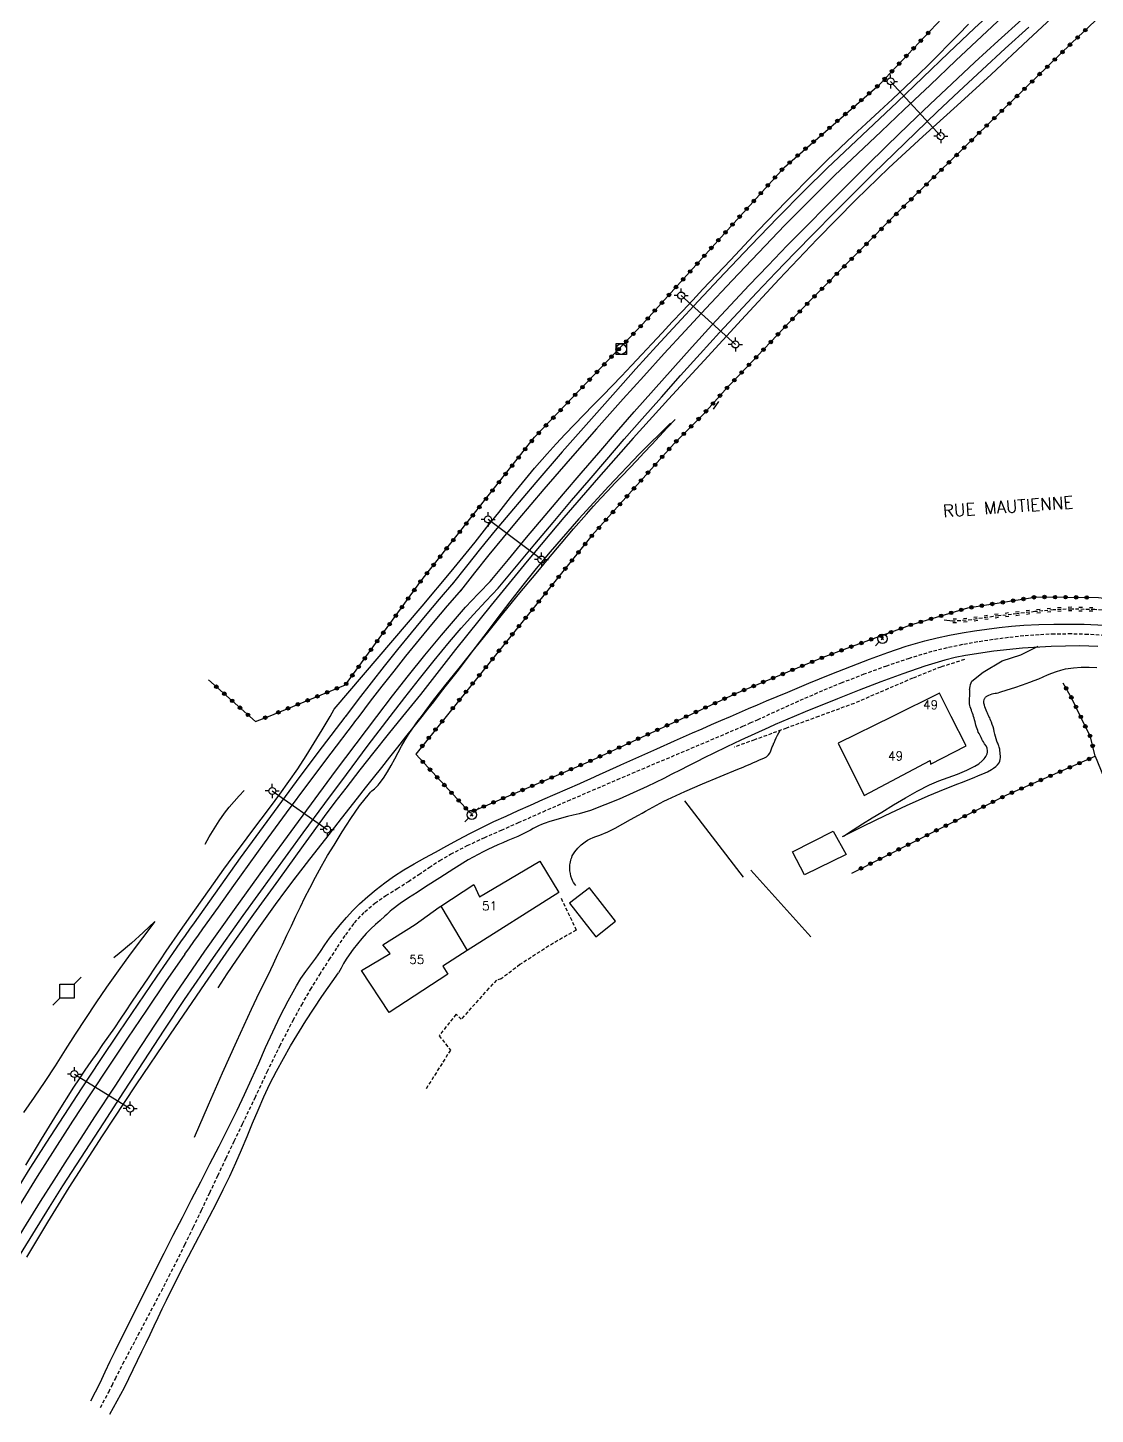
# Model space of a CAD drawing. Header units: millimetres. Extents: x 172000 to 173000, y 134000 to 135000.
# Drawn here: x 172130 to 172281.9, y 134571.8 to 134768.9 of the extents above; entities that cross this region are included whole.
import ezdxf
from ezdxf.enums import TextEntityAlignment as Align

# ---------------------------------------------------------------- set-up
doc = ezdxf.new("R2010")
doc.units = ezdxf.units.MM
doc.linetypes.add('DASHED', pattern=[0.75, 0.5, -0.25])
doc.layers.get('0').update_dxf_attribs({"linetype": 'CONTINUOUS'})
for name, color, linetype in [('W0001', 6, 'DASHED'), ('W0008', 7, 'CONTINUOUS'), ('W0017', 7, 'CONTINUOUS'), ('W0101', 7, 'CONTINUOUS'), ('W0104', 1, 'CONTINUOUS'), ('W0112', 1, 'DASHED'), ('W0120', 7, 'CONTINUOUS'), ('W0211', 2, 'CONTINUOUS'), ('W0214', 2, 'CONTINUOUS'), ('W0220', 5, 'DASHED'), ('W0300', 7, 'CONTINUOUS'), ('W0322', 7, 'CONTINUOUS'), ('W0323', 7, 'CONTINUOUS'), ('W0333', 7, 'CONTINUOUS'), ('W0420', 7, 'CONTINUOUS'), ('W0473', 7, 'CONTINUOUS'), ('W0600', 7, 'CONTINUOUS'), ('W0610', 7, 'CONTINUOUS'), ('W0611', 7, 'CONTINUOUS'), ('W0700', 7, 'CONTINUOUS'), ('W0989', 7, 'CONTINUOUS'), ('W0991', 7, 'CONTINUOUS'), ('W1102', 7, 'CONTINUOUS')]:
    doc.layers.add(name, color=color, linetype=linetype)
doc.styles.get("Standard").update_dxf_attribs({"font": 'romans.shx', "width": 0.85})

# ---------------------------------------------------------------- blocks, each defined once
blk = doc.blocks.new('T473')
for p, q in [((-0.166667, 0.166667), (0.166667, -0.166667)), ((-0.166667, -0.166667), (0.166667, 0.166667)), ((0.500001, 0.500001), (1.000002, 1.000002)), ((-1.000002, -1.000002), (-0.500001, -0.500001))]:
    blk.add_line(p, q)
blk.add_ellipse((0, 0), major_axis=(0.471405, 0.471405), ratio=1, start_param=5.4977871438, end_param=11.780972451)
blk = doc.blocks.new('T420')
for p, q in [((0.75, 0.75), (-0.75, 0.75)), ((-0.75, 0.75), (-0.75, -0.75)), ((0.75, 0.75), (0.75, -0.75)), ((0.75, -0.75), (-0.75, -0.75))]:
    blk.add_line(p, q)
blk.add_ellipse((0, 0), major_axis=(-0.53, 0.53), ratio=1, start_param=3.926991, end_param=10.210176)
blk = doc.blocks.new('T610')
for p, q in [((-0.500001, 0), (-1.000002, 0)), ((0, 0.500001), (0, 1.000002)), ((0.500001, 0), (1.000002, 0)), ((0, -0.500001), (0, -1.000002))]:
    blk.add_line(p, q)
blk.add_ellipse((0, 0), major_axis=(-0.353554, 0.353554), ratio=1, start_param=3.926990817, end_param=10.2101761242)
blk = doc.blocks.new('T600')
for p, q in [((0.999999, 0.999999), (1.999998, 1.999998)), ((-0.999999, 0.999999), (0.999999, 0.999999)), ((-0.999999, -0.999999), (-0.999999, 0.999999)), ((0.999999, 0.999999), (0.999999, -0.999999)), ((-0.999999, -0.999999), (-1.999998, -1.999998)), ((0.999999, -0.999999), (-0.999999, -0.999999))]:
    blk.add_line(p, q)
blk = doc.blocks.new('t323o')
at = {"color": 0, "linetype": 'Continuous'}
for radius in [0.25, 0.15]:
    blk.add_circle((0, 0), radius, dxfattribs=at)
blk = doc.blocks.new('t220o')
at = {"color": 0, "linetype": 'Continuous'}
for p, q in [((-0.25, 0.25), (0.25, 0.25)), ((-0.25, -0.25), (0.25, -0.25))]:
    blk.add_line(p, q, dxfattribs=at)

msp = doc.modelspace()

# ---------------------------------------------------------------- linework, layer by layer
at = {"layer": 'W0001'}
for points in [[(172283.2, 134682.51), (172280.83, 134682.65), (172278.46, 134682.72), (172276.08, 134682.7), (172273.89, 134682.61), (172271.71, 134682.44), (172269.53, 134682.2), (172267.35, 134681.92), (172265.16, 134681.58), (172262.97, 134681.2), (172260.79, 134680.75), (172258.64, 134680.21), (172255.38, 134679.25), (172252.16, 134678.16), (172248.97, 134676.98), (172245.81, 134675.76), (172243.05, 134674.63), (172240.32, 134673.45), (172237.6, 134672.23), (172234.89, 134671)], [(172140.32, 134572.72), (172141.5, 134574.92), (172141.97, 134575.87), (172142.45, 134576.82), (172143.53, 134578.91), (172144.62, 134580.99), (172145.71, 134583.06), (172146.81, 134585.13), (172147.91, 134587.21), (172149, 134589.28), (172150.08, 134591.37), (172151.14, 134593.46), (172152.35, 134595.9), (172153.54, 134598.34), (172154.71, 134600.79), (172155.88, 134603.25), (172157.04, 134605.7), (172158.2, 134608.16), (172159.37, 134610.61), (172160.55, 134613.06), (172162.32, 134616.76), (172164.07, 134620.47), (172165.86, 134624.15), (172167.75, 134627.79), (172168.96, 134629.98), (172170.22, 134632.15), (172171.52, 134634.29), (172172.88, 134636.39), (172174.04, 134638.16), (172175.22, 134639.93), (172176.49, 134641.65), (172177.94, 134643.22), (172179.38, 134644.45), (172180.95, 134645.52), (172182.56, 134646.51), (172184.14, 134647.52), (172185.63, 134648.52), (172187.11, 134649.53), (172188.62, 134650.5), (172190.16, 134651.41), (172192.53, 134652.63), (172194.94, 134653.75), (172197.37, 134654.82), (172199.8, 134655.89), (172203.31, 134657.45), (172206.83, 134658.98), (172210.36, 134660.5), (172213.88, 134662.01), (172215.98, 134662.91), (172218.08, 134663.8), (172220.18, 134664.69), (172222.28, 134665.57), (172224.39, 134666.46), (172226.49, 134667.35), (172228.59, 134668.24), (172230.68, 134669.14), (172231.74, 134669.6), (172232.79, 134670.06), (172233.84, 134670.53), (172234.89, 134671)]]:
    msp.add_lwpolyline(points, dxfattribs=at)
at = {"layer": 'W0008'}
for points in [[(172229.96, 134671), (172231.25, 134671.55), (172232.54, 134672.11), (172233.83, 134672.65), (172235.12, 134673.2), (172238.12, 134674.46), (172241.13, 134675.72), (172244.15, 134676.96), (172247.19, 134678.14), (172249.78, 134679.12), (172252.37, 134680.08), (172254.99, 134680.97), (172257.65, 134681.76), (172259.4, 134682.19), (172261.15, 134682.55), (172262.92, 134682.87), (172264.69, 134683.15), (172266.44, 134683.41), (172268.19, 134683.63), (172269.95, 134683.82), (172271.71, 134683.95), (172273.85, 134684.07), (172275.99, 134684.13), (172278.14, 134684.13), (172280.28, 134684.1), (172283.19, 134683.99)], [(172282.24, 134680.94), (172279.69, 134681.03), (172275.6, 134680.96), (172271.51, 134680.71), (172267.44, 134680.28), (172263.4, 134679.67), (172261.93, 134679.37), (172260.49, 134679), (172259.06, 134678.57), (172257.64, 134678.13), (172254.5, 134677.07), (172251.39, 134675.92), (172248.3, 134674.73), (172245.21, 134673.51), (172243.67, 134672.9), (172242.13, 134672.28), (172240.59, 134671.64), (172239.06, 134671)], [(172138.98, 134573.68), (172138.98, 134573.68), (172138.98, 134573.68), (172138.98, 134573.68), (172140.29, 134576.25), (172141.01, 134577.78), (172141.73, 134579.31), (172142.47, 134580.83), (172144.19, 134584.29), (172145.92, 134587.76), (172147.65, 134591.22), (172149.4, 134594.67), (172150.69, 134597.21), (172151.99, 134599.75), (172153.29, 134602.29), (172154.6, 134604.82), (172155.91, 134607.36), (172157.2, 134609.9), (172158.49, 134612.44), (172159.76, 134615), (172160.82, 134617.21), (172161.84, 134619.43), (172162.84, 134621.67), (172163.83, 134623.91), (172164.84, 134626.14), (172165.9, 134628.36), (172167.02, 134630.55), (172168.21, 134632.69), (172168.86, 134633.71), (172169.56, 134634.7), (172170.28, 134635.67), (172170.98, 134636.64), (172171.63, 134637.57), (172172.27, 134638.51), (172172.92, 134639.44), (172173.61, 134640.35), (172174.46, 134641.38), (172175.34, 134642.4), (172176.25, 134643.38), (172177.21, 134644.33), (172178.36, 134645.37), (172179.54, 134646.37), (172180.77, 134647.33), (172182.03, 134648.23), (172183.48, 134649.17), (172184.97, 134650.04), (172186.47, 134650.87), (172187.98, 134651.7), (172189.61, 134652.61), (172191.26, 134653.5), (172192.91, 134654.36), (172194.58, 134655.2), (172196.3, 134656.03), (172198.04, 134656.83), (172199.78, 134657.62), (172201.53, 134658.39), (172203.28, 134659.16), (172205.03, 134659.92), (172206.78, 134660.69), (172208.53, 134661.47), (172209.26, 134661.8), (172209.99, 134662.12), (172210.72, 134662.45), (172211.45, 134662.78), (172212.19, 134663.11), (172212.92, 134663.44), (172213.65, 134663.77), (172214.38, 134664.1), (172216.93, 134665.24), (172219.48, 134666.39), (172222.03, 134667.53), (172224.59, 134668.66), (172225.93, 134669.25), (172227.27, 134669.83), (172228.61, 134670.42), (172229.96, 134671)], [(172239.06, 134671), (172238.15, 134670.62), (172237.25, 134670.23), (172236.35, 134669.84), (172235.45, 134669.44), (172233.45, 134668.54), (172231.46, 134667.62), (172229.48, 134666.68), (172227.5, 134665.73), (172226.32, 134665.15), (172225.15, 134664.56), (172223.98, 134663.96), (172222.81, 134663.36), (172221.64, 134662.76), (172220.47, 134662.17), (172219.29, 134661.59), (172218.1, 134661.03), (172216.12, 134660.13), (172214.13, 134659.24), (172212.12, 134658.4), (172210.08, 134657.64), (172209.26, 134657.38), (172208.43, 134657.14), (172207.6, 134656.93), (172206.77, 134656.74), (172205.94, 134656.53), (172205.11, 134656.31), (172204.28, 134656.07), (172203.47, 134655.78), (172203.08, 134655.62), (172202.68, 134655.44), (172202.3, 134655.25), (172201.92, 134655.05), (172201.54, 134654.84), (172201.16, 134654.64), (172200.78, 134654.45), (172200.4, 134654.26), (172199.7, 134653.94), (172198.99, 134653.63), (172198.28, 134653.33), (172197.57, 134653.03), (172196.86, 134652.73), (172196.16, 134652.42), (172195.46, 134652.09), (172194.77, 134651.74), (172192.67, 134650.58), (172190.62, 134649.33), (172188.6, 134648.05), (172186.59, 134646.75), (172185.37, 134645.97), (172184.16, 134645.18), (172182.96, 134644.37), (172181.8, 134643.5), (172181.54, 134643.28), (172181.3, 134643.06), (172181.06, 134642.83), (172180.81, 134642.6), (172180.14, 134641.99), (172179.46, 134641.39), (172178.79, 134640.78), (172178.15, 134640.13), (172177.5, 134639.41), (172176.88, 134638.66), (172176.29, 134637.9), (172175.73, 134637.11), (172175.31, 134636.48), (172174.93, 134635.84), (172174.56, 134635.19), (172174.22, 134634.52)], [(172141.66, 134571.76), (172141.66, 134571.76), (172141.66, 134571.76), (172143.77, 134575.57), (172145, 134578.13), (172146.23, 134580.69), (172146.82, 134581.9), (172147.4, 134583.11), (172147.98, 134584.32), (172148.55, 134585.53), (172149.13, 134586.75), (172149.71, 134587.96), (172150.3, 134589.17), (172150.89, 134590.37), (172151.86, 134592.29), (172152.85, 134594.19), (172153.85, 134596.09), (172154.85, 134597.99), (172155.85, 134599.89), (172156.84, 134601.79), (172157.81, 134603.71), (172158.76, 134605.64), (172159.61, 134607.49), (172160.42, 134609.36), (172161.21, 134611.25), (172161.98, 134613.13), (172162.76, 134615.02), (172163.58, 134616.89), (172164.44, 134618.75), (172165.37, 134620.57), (172167.39, 134624.17), (172169.54, 134627.71), (172171.82, 134631.16), (172174.22, 134634.52)]]:
    msp.add_lwpolyline(points, dxfattribs=at)
at = {"layer": 'W0017'}
msp.add_lwpolyline([(172264.33, 134676.01), (172265.92, 134677.28), (172268.65, 134678.91), (172271.27, 134679.75), (172273.74, 134680.98)], dxfattribs=at)
at = {"layer": 'W0101'}
for points in [[(172259.72, 134674.3), (172253.02, 134671)], [(172261.4, 134671), (172259.72, 134674.3)], [(172253.02, 134671), (172245.31, 134667.2), (172248.98, 134659.74), (172258.39, 134664.72), (172258.45, 134664.22), (172263.51, 134666.83), (172261.4, 134671)], [(172188.74, 134644), (172193.48, 134647.1), (172194.26, 134645.35), (172202.83, 134650.4), (172205.57, 134645.97), (172192.52, 134637.69)], [(172177.49, 134634.86), (172181.57, 134637.3), (172180.51, 134638.49), (172185.13, 134641.42), (172188.51, 134643.85), (172188.74, 134644)], [(172192.52, 134637.69), (172189.05, 134635.48), (172189.06, 134635.49), (172189.75, 134634.33), (172181.39, 134628.87), (172177.49, 134634.86)]]:
    msp.add_lwpolyline(points, dxfattribs=at)
at = {"layer": 'W0104'}
for points in [[(172238.78, 134651.75), (172244.57, 134654.68), (172246.43, 134651.38), (172240.49, 134648.47)], [(172207.08, 134644.45), (172210.8, 134639.64), (172213.6, 134641.89), (172209.93, 134646.61)]]:
    msp.add_lwpolyline(points, close=True, dxfattribs=at)
at = {"layer": 'W0112'}
for points in [[(172263.28, 134679.09), (172259.91, 134678.02), (172255.89, 134676.43), (172247.58, 134672.85), (172242.52, 134671)], [(172242.52, 134671), (172237.95, 134669.33), (172233.38, 134667.66), (172230.49, 134666.62)], [(172205.88, 134645.14), (172208.02, 134640.62), (172204.12, 134638.35), (172200.02, 134635.7), (172197.35, 134633.67), (172196.7, 134633.48), (172195.57, 134632.35), (172191.67, 134627.92), (172190.93, 134628.64), (172188.51, 134625.59), (172190.13, 134623.54), (172186.61, 134617.96)]]:
    msp.add_lwpolyline(points, dxfattribs=at)
at = {"layer": 'W0120'}
msp.add_lwpolyline([(172228.25, 134715.77), (172227.51, 134714.7)], dxfattribs=at)
at = {"layer": 'W0211'}
for points in [[(172277.58, 134772.11), (172272.32, 134767.2), (172267.05, 134762.3), (172262.21, 134757.88), (172257.35, 134753.47), (172252.53, 134749.02), (172247.81, 134744.46), (172242.29, 134738.87), (172236.89, 134733.17), (172231.55, 134727.41), (172226.24, 134721.63), (172221.18, 134716.1), (172216.15, 134710.55), (172211.18, 134704.95), (172206.28, 134699.29), (172201.06, 134693.08), (172195.92, 134686.82), (172190.86, 134680.49), (172185.88, 134674.1)], [(172173.56, 134672.03), (172177.77, 134676.89), (172181.95, 134681.77), (172186.11, 134686.67), (172190.24, 134691.6), (172191.95, 134693.69), (172193.64, 134695.79), (172195.32, 134697.9), (172197, 134700.01), (172198.68, 134702.12), (172200.38, 134704.22), (172202.11, 134706.29), (172203.88, 134708.33), (172205.15, 134709.75), (172206.46, 134711.15), (172207.78, 134712.53), (172209.11, 134713.9), (172210.45, 134715.26), (172211.79, 134716.62), (172213.12, 134717.99), (172214.45, 134719.37), (172215.9, 134720.91), (172217.35, 134722.46), (172218.8, 134724), (172220.25, 134725.55), (172221.7, 134727.1), (172223.15, 134728.64), (172224.6, 134730.19), (172226.06, 134731.73), (172229.99, 134735.9), (172233.92, 134740.08), (172237.88, 134744.23), (172241.91, 134748.31), (172243.73, 134750.1), (172245.57, 134751.85), (172247.43, 134753.59), (172249.3, 134755.32), (172251.18, 134757.05), (172253.05, 134758.78), (172254.9, 134760.52), (172256.75, 134762.28), (172258.19, 134763.69), (172259.61, 134765.12), (172261.02, 134766.55), (172262.43, 134767.98), (172263.85, 134769.42)], [(172185.99, 134671), (172187.74, 134673.32), (172189.54, 134675.6), (172191.36, 134677.86), (172193.17, 134680.13), (172195.43, 134682.95), (172197.71, 134685.76), (172200, 134688.55), (172202.31, 134691.33), (172204.08, 134693.46), (172205.86, 134695.58), (172207.65, 134697.69), (172209.48, 134699.77), (172210.48, 134700.88), (172211.49, 134701.97), (172212.52, 134703.06), (172213.54, 134704.15), (172214.58, 134705.22), (172215.61, 134706.3), (172216.64, 134707.39), (172217.66, 134708.47), (172218.77, 134709.66), (172219.88, 134710.85), (172220.99, 134712.05), (172222.1, 134713.24)], [(172266.76, 134671), (172266.71, 134671.11), (172266.66, 134671.22), (172266.61, 134671.33), (172266.56, 134671.45), (172266.46, 134671.67), (172266.36, 134671.89), (172266.26, 134672.12), (172266.19, 134672.36), (172266.12, 134672.6), (172266.05, 134672.86), (172266.02, 134673.14), (172266.07, 134673.41), (172266.1, 134673.5), (172266.15, 134673.58), (172266.2, 134673.65), (172266.27, 134673.72), (172266.33, 134673.78), (172266.4, 134673.83), (172266.47, 134673.88), (172266.55, 134673.93), (172266.75, 134674.04), (172266.97, 134674.12), (172267.19, 134674.19), (172267.41, 134674.24), (172267.63, 134674.28), (172267.85, 134674.32), (172268.07, 134674.37), (172268.29, 134674.43), (172269.36, 134674.77), (172270.44, 134675.13), (172271.51, 134675.5), (172272.58, 134675.87), (172273.21, 134676.11), (172273.84, 134676.36), (172274.46, 134676.63), (172275.08, 134676.9), (172275.71, 134677.15), (172276.35, 134677.39), (172277, 134677.59), (172277.67, 134677.75), (172278.78, 134677.92), (172279.89, 134677.99), (172281.01, 134677.99), (172282.12, 134677.95)], [(172185.88, 134674.1), (172183.32, 134671)], [(172129.72, 134607.19), (172131.96, 134610.9), (172134.22, 134614.59), (172136.54, 134618.25), (172137.35, 134619.48), (172138.17, 134620.69), (172139, 134621.9), (172139.84, 134623.11), (172140.68, 134624.32), (172141.52, 134625.52), (172142.35, 134626.73), (172143.18, 134627.94), (172144, 134629.15), (172144.81, 134630.35), (172145.62, 134631.56), (172146.43, 134632.77), (172147.24, 134633.98), (172148.05, 134635.19), (172148.87, 134636.4), (172149.69, 134637.6), (172151.72, 134640.53), (172153.76, 134643.46), (172155.82, 134646.37), (172157.89, 134649.28), (172159.2, 134651.07), (172160.53, 134652.84), (172161.86, 134654.61), (172163.2, 134656.37), (172164.54, 134658.14), (172165.85, 134659.93), (172167.14, 134661.73), (172168.4, 134663.56), (172169.6, 134665.39), (172170.76, 134667.24), (172171.89, 134669.11), (172172.99, 134671)], [(172183.32, 134671), (172181.26, 134668.47), (172179.23, 134665.93), (172177.22, 134663.38), (172175.22, 134660.81), (172173.69, 134658.79), (172172.18, 134656.76), (172170.68, 134654.71), (172169.19, 134652.66), (172165.65, 134647.78), (172162.12, 134642.88), (172158.61, 134637.95), (172155.16, 134633), (172150.23, 134625.82), (172145.35, 134618.61), (172140.55, 134611.35), (172135.85, 134604.02), (172132.79, 134599.08), (172129.81, 134594.1)], [(172153.73, 134611.18), (172155.7, 134615.74), (172157.71, 134620.3), (172159.75, 134624.83), (172161.83, 134629.35), (172162.21, 134630.17), (172162.59, 134630.98), (172162.98, 134631.79), (172163.38, 134632.59), (172163.77, 134633.4), (172164.17, 134634.21), (172164.56, 134635.02), (172164.95, 134635.82), (172165.59, 134637.17), (172166.23, 134638.52), (172166.86, 134639.87), (172167.49, 134641.23), (172168.12, 134642.58), (172168.77, 134643.92), (172169.43, 134645.26), (172170.11, 134646.59), (172170.93, 134648.14), (172171.78, 134649.68), (172172.65, 134651.2), (172173.56, 134652.71), (172174.74, 134654.59), (172175.94, 134656.47), (172177.21, 134658.3), (172178.59, 134660.05), (172178.76, 134660.23), (172178.93, 134660.39), (172179.12, 134660.55), (172179.3, 134660.71), (172179.49, 134660.87), (172179.67, 134661.03), (172179.84, 134661.2), (172180, 134661.39), (172180.62, 134662.23), (172181.19, 134663.11), (172181.71, 134664.02), (172182.21, 134664.94), (172182.69, 134665.86), (172183.18, 134666.78), (172183.7, 134667.68), (172184.27, 134668.56), (172184.69, 134669.18), (172185.11, 134669.79), (172185.55, 134670.4), (172185.99, 134671)], [(172172.99, 134671), (172173.56, 134672.03)], [(172245.93, 134653.92), (172248.94, 134655.43), (172251.97, 134656.9), (172255.02, 134658.33), (172258.09, 134659.7), (172258.9, 134660.05), (172259.72, 134660.38), (172260.54, 134660.7), (172261.36, 134661.02), (172262.18, 134661.34), (172263, 134661.66), (172263.82, 134661.99), (172264.63, 134662.33), (172265.26, 134662.59), (172265.9, 134662.85), (172266.53, 134663.13), (172267.13, 134663.47), (172267.42, 134663.66), (172267.72, 134663.85), (172267.99, 134664.09), (172268.2, 134664.4), (172268.29, 134664.63), (172268.35, 134664.88), (172268.38, 134665.13), (172268.39, 134665.38), (172268.37, 134665.63), (172268.35, 134665.87), (172268.31, 134666.11), (172268.28, 134666.35), (172268.25, 134666.5), (172268.21, 134666.64), (172268.16, 134666.79), (172268.11, 134666.93), (172268.05, 134667.07), (172268, 134667.2), (172267.94, 134667.34), (172267.89, 134667.48), (172267.79, 134667.82), (172267.7, 134668.15), (172267.61, 134668.49), (172267.52, 134668.83), (172267.43, 134669.16), (172267.34, 134669.5), (172267.23, 134669.83), (172267.12, 134670.16), (172267.04, 134670.38), (172266.95, 134670.59), (172266.86, 134670.79), (172266.76, 134671)], [(172207.99, 134646.93), (172207.81, 134647.15), (172207.65, 134647.39), (172207.51, 134647.64), (172207.4, 134647.91), (172207.28, 134648.28), (172207.19, 134648.66), (172207.14, 134649.05), (172207.12, 134649.44), (172207.13, 134649.66), (172207.14, 134649.88), (172207.17, 134650.1), (172207.2, 134650.31), (172207.25, 134650.53), (172207.31, 134650.74), (172207.38, 134650.95), (172207.47, 134651.15), (172207.83, 134651.74), (172208.26, 134652.27), (172208.75, 134652.75), (172209.28, 134653.17), (172209.65, 134653.41), (172210.03, 134653.61), (172210.43, 134653.78), (172210.84, 134653.93), (172211.24, 134654.07), (172211.64, 134654.21), (172212.04, 134654.37), (172212.43, 134654.54), (172213.56, 134655.11), (172214.67, 134655.71), (172215.77, 134656.32), (172216.87, 134656.93), (172217.39, 134657.22), (172217.9, 134657.51), (172218.41, 134657.8), (172218.92, 134658.09), (172219.44, 134658.38), (172219.96, 134658.66), (172220.48, 134658.94), (172221.01, 134659.2), (172223.48, 134660.34), (172225.98, 134661.41), (172228.5, 134662.44), (172231.01, 134663.49), (172231.39, 134663.65), (172231.76, 134663.8), (172232.14, 134663.95), (172232.52, 134664.11), (172232.89, 134664.26), (172233.27, 134664.42), (172233.64, 134664.59), (172234.01, 134664.76), (172234.36, 134664.92), (172234.72, 134665.07), (172235.08, 134665.25), (172235.39, 134665.51), (172235.58, 134665.78), (172235.71, 134666.08), (172235.82, 134666.39), (172235.93, 134666.69), (172235.98, 134666.8), (172236.03, 134666.92), (172236.08, 134667.03), (172236.12, 134667.15), (172236.17, 134667.26), (172236.22, 134667.38), (172236.27, 134667.49), (172236.32, 134667.61), (172236.49, 134667.96), (172236.67, 134668.31), (172236.85, 134668.65), (172237.04, 134668.99)], [(172148.07, 134641.82), (172146.42, 134640.27), (172144.74, 134638.76), (172143.01, 134637.3), (172142.24, 134636.68)]]:
    msp.add_lwpolyline(points, dxfattribs=at)
at = {"layer": 'W0214'}
for points in [[(172221.42, 134712.71), (172216.98, 134708.27), (172212.65, 134703.74), (172208.42, 134699.11), (172204.3, 134694.38), (172202.34, 134692.05), (172200.44, 134689.68), (172198.56, 134687.28), (172196.72, 134684.86), (172194.88, 134682.43), (172193.05, 134680.01), (172191.21, 134677.59), (172189.34, 134675.18), (172188.52, 134674.14), (172187.7, 134673.09), (172186.87, 134672.05), (172186.05, 134671)], [(172264.57, 134671), (172264.57, 134671), (172264.57, 134671), (172264.57, 134671), (172264.57, 134671), (172264.5, 134671.23), (172264.42, 134671.45), (172264.33, 134671.67), (172264.25, 134671.89), (172264.17, 134672.11), (172264.09, 134672.34), (172264.03, 134672.57), (172263.99, 134672.8), (172263.97, 134672.97), (172263.97, 134673.15), (172263.98, 134673.32), (172263.99, 134673.49), (172264.01, 134673.66), (172264.02, 134673.83), (172264.04, 134674.01), (172264.04, 134674.18), (172264.04, 134674.28), (172264.04, 134674.39), (172264.03, 134674.49), (172264.02, 134674.59), (172264.02, 134674.7), (172264.01, 134674.8), (172264.02, 134674.91), (172264.03, 134675.01), (172264.07, 134675.27), (172264.14, 134675.52), (172264.23, 134675.77), (172264.33, 134676.01)], [(172186.05, 134671), (172184.9, 134669.55), (172183.75, 134668.09), (172182.6, 134666.64), (172181.45, 134665.18), (172180.3, 134663.73), (172179.15, 134662.27), (172178, 134660.82), (172176.86, 134659.36), (172174.6, 134656.47), (172172.34, 134653.58), (172170.09, 134650.69), (172167.83, 134647.8)], [(172246.07, 134653.98), (172247.42, 134654.86), (172248.78, 134655.72), (172250.15, 134656.56), (172251.52, 134657.39), (172253.19, 134658.4), (172254.86, 134659.4), (172256.56, 134660.36), (172258.29, 134661.25), (172258.94, 134661.55), (172259.61, 134661.82), (172260.28, 134662.07), (172260.95, 134662.31), (172261.62, 134662.55), (172262.29, 134662.8), (172262.96, 134663.07), (172263.61, 134663.37), (172264.17, 134663.64), (172264.75, 134663.92), (172265.31, 134664.26), (172265.8, 134664.68), (172265.94, 134664.83), (172266.07, 134664.98), (172266.2, 134665.14), (172266.31, 134665.3), (172266.41, 134665.49), (172266.49, 134665.68), (172266.54, 134665.89), (172266.57, 134666.1), (172266.51, 134666.46), (172266.34, 134666.8), (172266.13, 134667.09), (172265.96, 134667.38), (172265.86, 134667.58), (172265.76, 134667.78), (172265.65, 134667.98), (172265.54, 134668.17), (172265.44, 134668.37), (172265.34, 134668.57), (172265.24, 134668.77), (172265.16, 134668.98), (172265.07, 134669.23), (172264.98, 134669.48), (172264.91, 134669.73), (172264.84, 134669.99), (172264.78, 134670.24), (172264.71, 134670.49), (172264.65, 134670.75), (172264.57, 134671)], [(172168.15, 134648.19), (172166.67, 134646.23), (172165.21, 134644.25), (172163.77, 134642.26), (172162.35, 134640.26), (172160.99, 134638.31), (172159.65, 134636.34), (172158.33, 134634.37), (172157.02, 134632.38)], [(172148.07, 134641.82), (172146.31, 134639.51), (172144.57, 134637.18), (172142.87, 134634.83), (172141.19, 134632.47), (172139.68, 134630.27), (172138.2, 134628.04), (172136.75, 134625.8), (172135.31, 134623.56), (172133.86, 134621.31), (172132.4, 134619.08), (172130.9, 134616.87), (172129.36, 134614.69)]]:
    msp.add_lwpolyline(points, dxfattribs=at)
at = {"layer": 'W0220'}
msp.add_lwpolyline([(172285.1, 134685.96), (172281.81, 134686.19), (172278.51, 134686.26), (172275.9, 134686.15), (172273.3, 134685.9), (172270.71, 134685.59), (172268.13, 134685.29), (172267.36, 134685.2), (172266.59, 134685.09), (172265.82, 134684.97), (172265.05, 134684.86), (172264.28, 134684.75), (172263.5, 134684.66), (172262.72, 134684.59), (172261.94, 134684.56), (172261.55, 134684.56), (172261.17, 134684.58), (172260.78, 134684.62), (172260.39, 134684.68)], dxfattribs=at)
at = {"layer": 'W0300'}
for points in [[(172155.21, 134652.85), (172155.81, 134653.87), (172156.5, 134655.01), (172157.23, 134656.14), (172158, 134657.24), (172158.65, 134658.09), (172159.34, 134658.91), (172160.05, 134659.71), (172160.8, 134660.48)], [(172223.45, 134659), (172231.79, 134648.12)]]:
    msp.add_lwpolyline(points, dxfattribs=at)
at = {"layer": 'W0322'}
msp.add_lwpolyline([(172281.86, 134665.33), (172284.24, 134659.57), (172287.86, 134653.57)], dxfattribs=at)
at = {"layer": 'W0323'}
for points in [[(172164.25, 134671), (172175.21, 134675.5), (172185.9, 134690.22), (172202.11, 134710.69), (172217.48, 134726.78), (172237.65, 134749.12), (172251.18, 134760.88), (172262.45, 134772.8), (172277.13, 134785.39), (172291.6, 134798.82), (172298.56, 134804.56)], [(172210.27, 134696.7), (172221.94, 134709.8), (172226.17, 134714.01), (172229.2, 134717.42), (172241.23, 134730.04), (172254.33, 134743.2), (172268.5, 134757.04), (172278.52, 134766.73), (172290.33, 134777.91), (172304.83, 134790.28), (172313.29, 134797.28)], [(172210.27, 134696.7), (172189.52, 134671)], [(172223.7, 134671), (172230.81, 134674.29), (172243.17, 134679.41), (172247.33, 134680.98), (172255.66, 134684.01), (172263.73, 134686.43), (172273.55, 134688), (172282.35, 134687.89), (172290.98, 134686.75), (172303.46, 134684.04), (172308.99, 134681.68)], [(172161.57, 134671), (172155.7, 134676.21)], [(172279.79, 134671), (172278.51, 134673.64), (172277.32, 134675.73)], [(172162.41, 134670.25), (172161.57, 134671)], [(172162.41, 134670.25), (172164.25, 134671)], [(172185.18, 134665.63), (172192.88, 134657.33), (172209.75, 134664.54), (172223.7, 134671)], [(172189.52, 134671), (172185.18, 134665.63)], [(172281.87, 134665.33), (172281.21, 134668.08), (172279.79, 134671)], [(172247.22, 134648.71), (172269.32, 134659.84), (172281.87, 134665.33)]]:
    msp.add_lwpolyline(points, dxfattribs=at)
at = {"layer": 'W0333'}
msp.add_lwpolyline([(172232.86, 134649.11), (172241.43, 134639.66)], dxfattribs=at)
at = {"layer": 'W0611'}
for points in [[(172252.76, 134761.3), (172259.89, 134753.51)], [(172222.97, 134730.84), (172230.67, 134723.89)], [(172203.07, 134693.3), (172195.48, 134699.02)], [(172164.78, 134660.39), (172172.57, 134654.91)], [(172136.62, 134620.14), (172144.55, 134615.23)]]:
    msp.add_lwpolyline(points, dxfattribs=at)
at = {"layer": 'W0700'}
for points in [[(172268.43, 134772.29), (172264.71, 134768.85), (172261.02, 134765.36), (172257.35, 134761.86), (172253.68, 134758.36), (172250.37, 134755.23), (172247.05, 134752.11), (172243.75, 134748.97), (172240.49, 134745.77), (172236.66, 134741.89), (172232.87, 134737.97), (172229.12, 134734.01), (172225.39, 134730.03), (172222.41, 134726.84), (172219.45, 134723.63), (172216.52, 134720.41), (172213.6, 134717.17), (172209.8, 134712.9), (172206.02, 134708.6), (172202.27, 134704.28), (172198.56, 134699.92), (172196.48, 134697.42), (172194.42, 134694.89), (172192.39, 134692.35), (172190.38, 134689.79)], [(172269.44, 134771.18), (172265.73, 134767.74), (172262.05, 134764.27), (172258.38, 134760.77), (172254.71, 134757.28), (172251.41, 134754.15), (172248.09, 134751.04), (172244.8, 134747.9), (172241.55, 134744.71), (172237.72, 134740.84), (172233.95, 134736.92), (172230.21, 134732.97), (172226.48, 134729.01), (172223.51, 134725.82), (172220.56, 134722.62), (172217.63, 134719.4), (172214.72, 134716.17), (172210.92, 134711.9), (172207.15, 134707.62), (172203.41, 134703.31), (172199.71, 134698.96), (172197.64, 134696.46), (172195.59, 134693.95), (172193.56, 134691.42), (172191.56, 134688.87)], [(172195.78, 134690.18), (172198.37, 134693.32), (172200.97, 134696.44), (172203.59, 134699.55), (172206.21, 134702.65), (172208.71, 134705.58), (172211.22, 134708.5), (172213.74, 134711.41), (172216.28, 134714.3), (172219.02, 134717.4), (172221.76, 134720.49), (172224.53, 134723.56), (172227.32, 134726.62), (172229.97, 134729.47), (172232.65, 134732.31), (172235.35, 134735.14), (172238.06, 134737.94), (172240.83, 134740.78), (172243.62, 134743.61), (172246.42, 134746.41), (172249.24, 134749.21), (172252.27, 134752.17), (172255.31, 134755.12), (172258.37, 134758.05), (172261.45, 134760.96), (172264.75, 134764.03), (172268.07, 134767.08), (172271.41, 134770.11)], [(172196.93, 134689.23), (172199.52, 134692.36), (172202.12, 134695.47), (172204.73, 134698.58), (172207.36, 134701.68), (172209.85, 134704.6), (172212.36, 134707.52), (172214.87, 134710.42), (172217.41, 134713.31), (172220.14, 134716.4), (172222.88, 134719.49), (172225.64, 134722.55), (172228.42, 134725.6), (172231.07, 134728.45), (172233.74, 134731.28), (172236.43, 134734.1), (172239.14, 134736.9), (172241.9, 134739.73), (172244.68, 134742.55), (172247.48, 134745.35), (172250.3, 134748.14), (172253.31, 134751.1), (172256.35, 134754.04), (172259.4, 134756.96), (172262.47, 134759.87), (172265.77, 134762.93), (172269.08, 134765.98), (172272.42, 134769)], [(172190.57, 134690.03), (172188.54, 134687.67), (172186.53, 134685.29), (172184.55, 134682.9), (172182.58, 134680.49), (172180.7, 134678.14), (172178.85, 134675.77), (172177.01, 134673.39), (172175.19, 134671)], [(172191.7, 134689.04), (172189.68, 134686.7), (172187.68, 134684.33), (172185.7, 134681.95), (172183.75, 134679.55), (172182.05, 134677.43), (172180.38, 134675.3), (172178.72, 134673.15), (172177.07, 134671)], [(172179.65, 134671), (172181.9, 134673.92), (172184.18, 134676.82), (172186.49, 134679.7), (172188.84, 134682.54), (172190.54, 134684.54), (172192.29, 134686.51), (172194.07, 134688.43), (172195.9, 134690.32)], [(172181.54, 134671), (172183.62, 134673.68), (172185.71, 134676.33), (172187.83, 134678.97), (172189.99, 134681.58), (172191.67, 134683.56), (172193.4, 134685.5), (172195.16, 134687.4), (172196.97, 134689.27)], [(172151.05, 134631.61), (172155.2, 134637.59), (172159.41, 134643.54), (172163.67, 134649.46), (172167.98, 134655.34), (172170.88, 134659.26), (172173.79, 134663.19), (172176.71, 134667.1), (172179.65, 134671)], [(172175.19, 134671), (172175.16, 134670.97), (172175.14, 134670.94), (172175.11, 134670.9), (172175.09, 134670.87), (172171.89, 134666.66), (172168.71, 134662.43), (172165.56, 134658.19), (172162.42, 134653.92), (172160.21, 134650.87), (172158.02, 134647.81), (172155.84, 134644.73), (172153.65, 134641.66), (172153.01, 134640.76), (172152.36, 134639.86), (172151.72, 134638.96), (172151.08, 134638.05)], [(172152.28, 134630.76), (172156.43, 134636.73), (172160.63, 134642.67), (172164.88, 134648.58), (172169.18, 134654.44), (172172.25, 134658.6), (172175.33, 134662.75), (172178.42, 134666.89), (172181.54, 134671)], [(172177.07, 134671), (172176.88, 134670.74), (172176.68, 134670.48), (172176.48, 134670.22), (172176.28, 134669.96), (172173.09, 134665.75), (172169.92, 134661.53), (172166.76, 134657.29), (172163.64, 134653.04), (172161.43, 134649.99), (172159.24, 134646.93), (172157.06, 134643.86), (172154.87, 134640.79), (172154.23, 134639.89), (172153.58, 134638.99), (172152.94, 134638.09), (172152.3, 134637.18)], [(172151.08, 134638.05), (172148.34, 134634.08), (172145.63, 134630.08), (172142.93, 134626.08), (172140.25, 134622.06), (172137.67, 134618.16), (172135.1, 134614.25), (172132.56, 134610.32), (172130.06, 134606.36), (172127.61, 134602.41), (172125.21, 134598.44), (172122.83, 134594.45), (172120.47, 134590.46), (172118.5, 134587.07), (172116.55, 134583.67), (172115.14, 134581.2)], [(172152.31, 134637.2), (172149.58, 134633.23), (172146.87, 134629.24), (172144.18, 134625.25), (172141.5, 134621.24), (172138.93, 134617.34), (172136.36, 134613.43), (172133.83, 134609.51), (172131.33, 134605.57), (172128.89, 134601.63), (172126.49, 134597.66), (172124.12, 134593.68), (172121.77, 134589.7), (172119.8, 134586.32), (172117.85, 134582.92), (172116.5, 134580.57)], [(172118.45, 134579.67), (172119.78, 134582.01), (172122.38, 134586.49), (172124.69, 134590.4), (172127.04, 134594.29), (172129.41, 134598.16), (172131.81, 134602.01), (172133.72, 134605.04), (172135.65, 134608.04), (172137.6, 134611.04), (172139.55, 134614.04), (172142.41, 134618.43), (172145.27, 134622.82), (172148.15, 134627.21), (172151.03, 134631.58)], [(172119.82, 134579.04), (172121.08, 134581.26), (172123.67, 134585.73), (172125.98, 134589.63), (172128.32, 134593.51), (172130.69, 134597.37), (172133.08, 134601.22), (172134.99, 134604.24), (172136.92, 134607.24), (172138.86, 134610.23), (172140.81, 134613.22), (172143.66, 134617.61), (172146.53, 134622), (172149.4, 134626.38), (172152.28, 134630.76)]]:
    msp.add_lwpolyline(points, dxfattribs=at)
at = {"layer": 'W1102'}
msp.add_lwpolyline([(172188.74, 134644), (172192.52, 134637.69)], dxfattribs=at)

# ---------------------------------------------------------------- block references
at = {"layer": 'W0220'}
for p, rotation in [((172261.89, 134684.56), 179.629196564582), ((172263.38, 134684.65), 184.8679951584012), ((172264.87, 134684.83), 188.0425804308074), ((172266.36, 134685.05), 188.6302044017339), ((172267.84, 134685.26), 186.7836829089656), ((172269.33, 134685.43), 186.5714204969448), ((172270.82, 134685.6), 186.8925889577668), ((172272.31, 134685.78), 186.8925889577668), ((172273.8, 134685.95), 185.4995890529336), ((172275.3, 134686.09), 185.4995890529336), ((172276.79, 134686.19), 182.399632263061), ((172278.29, 134686.25), 182.399632263061), ((172279.79, 134686.23), 178.8380642834722), ((172281.29, 134686.2), 178.8380642834722)]:
    msp.add_blockref('t220o', p, dxfattribs=dict(at, rotation=rotation))
at = {"layer": 'W0323'}
for p, rotation in [((172257.07, 134767.1), 46.60567994472849), ((172258.1, 134768.19), 46.60567994472849), ((172279.37, 134767.54), 43.42034276382772), ((172280.46, 134768.58), 43.42034276382772), ((172256.04, 134766.01), 46.60567994472849), ((172277.21, 134765.47), 44.07871979017271), ((172278.28, 134766.51), 44.07871979017271), ((172253.98, 134763.83), 46.60567994472849), ((172255.01, 134764.92), 46.60567994472849), ((172275.05, 134763.38), 44.07871979017271), ((172276.13, 134764.42), 44.07871979017271), ((172251.92, 134761.65), 46.60567994472849), ((172252.95, 134762.74), 46.60567994472849), ((172272.9, 134761.29), 44.07871979017271), ((172273.97, 134762.34), 44.07871979017271), ((172249.72, 134759.61), 40.98265992826187), ((172250.86, 134760.6), 40.98265992826187), ((172270.74, 134759.21), 44.07871979017271), ((172271.82, 134760.25), 44.07871979017271), ((172247.46, 134757.64), 40.98265992826187), ((172248.59, 134758.63), 40.98265992826187), ((172269.66, 134758.16), 44.07871979017271), ((172245.19, 134755.68), 40.98265992826187), ((172246.33, 134756.66), 40.98265992826187), ((172267.51, 134756.07), 44.33510828572526), ((172268.59, 134757.12), 44.07871979017271), ((172242.93, 134753.71), 40.98265992826187), ((172244.06, 134754.69), 40.98265992826187), ((172265.37, 134753.98), 44.33510828572526), ((172266.44, 134755.02), 44.33510828572526), ((172240.66, 134751.74), 40.98265992826187), ((172241.8, 134752.73), 40.98265992826187), ((172263.22, 134751.88), 44.33510828572526), ((172264.29, 134752.93), 44.33510828572526), ((172238.4, 134749.77), 40.98265992826187), ((172239.53, 134750.76), 40.98265992826187), ((172261.07, 134749.78), 44.33510828572526), ((172262.15, 134750.83), 44.33510828572526), ((172236.31, 134747.63), 47.92140720428682), ((172237.31, 134748.75), 47.92140720428682), ((172258.93, 134747.69), 44.33510828572526), ((172260, 134748.73), 44.33510828572526), ((172234.29, 134745.41), 47.92140720428682), ((172235.3, 134746.52), 47.92140720428682), ((172256.78, 134745.59), 44.33510828572526), ((172257.86, 134746.64), 44.33510828572526), ((172233.29, 134744.29), 47.92140720428682), ((172254.64, 134743.49), 44.33510828572526), ((172255.71, 134744.54), 44.33510828572526), ((172231.28, 134742.07), 47.92140720428682), ((172232.28, 134743.18), 47.92140720428682), ((172253.57, 134742.43), 45.12653833707529), ((172229.27, 134739.84), 47.92140720428682), ((172230.27, 134740.95), 47.92140720428682), ((172251.46, 134740.31), 45.12653833707529), ((172252.52, 134741.37), 45.12653833707529), ((172227.26, 134737.61), 47.92140720428682), ((172228.26, 134738.73), 47.92140720428682), ((172249.34, 134738.18), 45.12653833707529), ((172250.4, 134739.24), 45.12653833707529), ((172226.25, 134736.5), 47.92140720428682), ((172247.22, 134736.06), 45.12653833707529), ((172248.28, 134737.12), 45.12653833707529), ((172224.24, 134734.27), 47.92140720428682), ((172225.25, 134735.39), 47.92140720428682), ((172245.11, 134733.93), 45.12653833707529), ((172246.17, 134734.99), 45.12653833707529), ((172222.23, 134732.05), 47.92140720428682), ((172223.24, 134733.16), 47.92140720428682), ((172242.99, 134731.8), 45.12653833707529), ((172244.05, 134732.87), 45.12653833707529), ((172220.22, 134729.82), 47.92140720428682), ((172221.23, 134730.93), 47.92140720428682), ((172240.88, 134729.67), 46.34799661073991), ((172241.93, 134730.74), 45.12653833707529), ((172219.22, 134728.71), 47.92140720428682), ((172239.85, 134728.58), 46.34799661073991), ((172217.2, 134726.49), 46.32392211837188), ((172218.21, 134727.59), 47.92140720428682), ((172237.78, 134726.41), 46.34799661073991), ((172238.81, 134727.5), 46.34799661073991), ((172215.13, 134724.32), 46.32392211837188), ((172216.16, 134725.4), 46.32392211837188), ((172235.71, 134724.24), 46.34799661073991), ((172236.74, 134725.33), 46.34799661073991), ((172213.05, 134722.15), 46.32392211837188), ((172214.09, 134723.23), 46.32392211837188), ((172233.63, 134722.07), 46.34799661073991), ((172234.67, 134723.16), 46.34799661073991), ((172210.98, 134719.98), 46.32392211837188), ((172212.02, 134721.06), 46.32392211837188), ((172231.56, 134719.9), 46.34799661073991), ((172232.6, 134720.99), 46.34799661073991), ((172208.91, 134717.81), 46.32392211837188), ((172209.95, 134718.89), 46.32392211837188), ((172230.53, 134718.82), 46.34799661073991), ((172207.87, 134716.72), 46.32392211837188), ((172228.49, 134716.62), 48.43327543376834), ((172229.49, 134717.73), 46.34799661073991), ((172205.8, 134714.55), 46.32392211837188), ((172206.84, 134715.64), 46.32392211837188), ((172226.5, 134714.38), 48.43327543376834), ((172227.49, 134715.5), 48.43327543376834), ((172203.73, 134712.38), 46.32392211837188), ((172204.77, 134713.47), 46.32392211837188), ((172224.39, 134712.24), 44.86429258090898), ((172225.45, 134713.3), 44.86429258090898), ((172201.71, 134710.17), 51.61853240998096), ((172202.7, 134711.3), 46.32392211837188), ((172222.27, 134710.12), 44.86429258090898), ((172223.33, 134711.18), 44.86429258090898), ((172200.77, 134709), 51.61853240998096), ((172221.25, 134709.02), 48.28537398114207), ((172198.91, 134706.65), 51.61853240998096), ((172199.84, 134707.82), 51.61853240998096), ((172219.25, 134706.78), 48.28537398114207), ((172220.25, 134707.9), 48.28537398114207), ((172197.05, 134704.3), 51.61853240998096), ((172197.98, 134705.47), 51.61853240998096), ((172217.25, 134704.54), 48.28537398114207), ((172218.25, 134705.66), 48.28537398114207), ((172196.12, 134703.12), 51.61853240998096), ((172215.26, 134702.3), 48.28537398114207), ((172216.26, 134703.42), 48.28537398114207), ((172194.25, 134700.77), 51.61853240998096), ((172195.19, 134701.94), 51.61853240998096), ((172213.26, 134700.06), 48.28537398114207), ((172214.26, 134701.18), 48.28537398114207), ((172192.39, 134698.42), 51.61853240998096), ((172193.32, 134699.59), 51.61853240998096), ((172212.26, 134698.94), 48.28537398114207), ((172191.46, 134697.24), 51.61853240998096), ((172210.25, 134696.68), 231.0841306873088), ((172211.27, 134697.82), 48.28537398114207), ((172189.6, 134694.89), 51.61853240998096), ((172190.53, 134696.06), 51.61853240998096), ((172208.36, 134694.34), 231.0841306873088), ((172209.3, 134695.51), 231.0841306873088), ((172187.73, 134692.54), 51.61853240998096), ((172188.67, 134693.71), 51.61853240998096), ((172207.42, 134693.17), 231.0841306873088), ((172185.87, 134690.18), 54.02679102618976), ((172186.8, 134691.36), 51.61853240998096), ((172205.53, 134690.84), 231.0841306873088), ((172206.48, 134692.01), 231.0841306873088), ((172184.99, 134688.97), 54.02679102618976), ((172203.65, 134688.51), 231.0841306873088), ((172204.59, 134689.67), 231.0841306873088), ((172183.23, 134686.54), 54.02679102618976), ((172184.11, 134687.76), 54.02679102618976), ((172202.71, 134687.34), 231.0841306873088), ((172264.27, 134686.52), 9.048658543855021), ((172265.75, 134686.75), 9.048658543855021), ((172267.24, 134686.99), 9.048658543855021), ((172268.72, 134687.23), 9.048658543855021), ((172270.2, 134687.46), 9.048658543855021), ((172271.68, 134687.7), 9.048658543855021), ((172273.16, 134687.93), 9.048658543855021), ((172274.66, 134687.98), 359.3157676460903), ((172276.16, 134687.96), 359.3157676460903), ((172277.66, 134687.95), 359.3157676460903), ((172279.16, 134687.93), 359.3157676460903), ((172280.66, 134687.91), 359.3157676460903), ((172182.35, 134685.33), 54.02679102618976), ((172200.82, 134685.01), 231.0841306873088), ((172201.77, 134686.17), 231.0841306873088), ((172257.07, 134684.44), 16.67318619014382), ((172258.51, 134684.87), 16.67318619014382), ((172259.95, 134685.3), 16.67318619014382), ((172261.38, 134685.73), 16.67318619014382), ((172262.82, 134686.16), 16.67318619014382), ((172180.59, 134682.9), 54.02679102618976), ((172181.47, 134684.11), 54.02679102618976), ((172198.94, 134682.67), 231.0841306873088), ((172199.88, 134683.84), 231.0841306873088), ((172251.41, 134682.46), 20.04992662516248), ((172252.82, 134682.98), 20.04992662516248), ((172254.23, 134683.49), 20.04992662516248), ((172255.64, 134684.01), 20.04992662516248), ((172178.82, 134680.47), 54.02679102618976), ((172179.71, 134681.69), 54.02679102618976), ((172197.05, 134680.34), 231.0841306873088), ((172198, 134681.5), 231.0841306873088), ((172245.78, 134680.39), 20.58772784975244), ((172247.18, 134680.92), 20.58772784975244), ((172248.59, 134681.43), 20.04992662516248), ((172250, 134681.95), 20.04992662516248), ((172177.94, 134679.26), 54.02679102618976), ((172196.11, 134679.17), 231.0841306873088), ((172241.59, 134678.76), 22.49827051245062), ((172242.97, 134679.33), 22.49827051245062), ((172244.37, 134679.86), 20.58772784975244), ((172176.18, 134676.83), 54.02679102618976), ((172177.06, 134678.04), 54.02679102618976), ((172194.23, 134676.84), 231.0841306873088), ((172195.17, 134678), 231.0841306873088), ((172236.04, 134676.46), 22.49827051245062), ((172237.43, 134677.03), 22.49827051245062), ((172238.81, 134677.61), 22.49827051245062), ((172240.2, 134678.18), 22.49827051245062), ((172156.82, 134675.22), 138.3684171467464), ((172173.96, 134674.98), 22.29520041071194), ((172175.3, 134675.62), 54.02679102618976), ((172192.34, 134674.5), 231.0841306873088), ((172193.28, 134675.67), 231.0841306873088), ((172231.89, 134674.74), 22.49827051245062), ((172233.27, 134675.31), 22.49827051245062), ((172234.66, 134675.89), 22.49827051245062), ((172277.74, 134675), 119.7271133278647), ((172157.95, 134674.22), 138.3684171467464), ((172159.07, 134673.22), 138.3684171467464), ((172168.41, 134672.71), 22.29520041071194), ((172169.8, 134673.28), 22.29520041071194), ((172171.19, 134673.85), 22.29520041071194), ((172172.58, 134674.41), 22.29520041071194), ((172191.4, 134673.33), 231.0841306873088), ((172227.78, 134672.89), 24.84583242627641), ((172229.14, 134673.52), 24.84583242627641), ((172230.5, 134674.15), 24.84583242627641), ((172278.48, 134673.7), 119.7271133278647), ((172160.19, 134672.23), 138.3684171467464), ((172161.31, 134671.23), 138.3684171467464), ((172163.8, 134670.82), 22.29520041056068), ((172165.64, 134671.57), 22.29520041071194), ((172167.02, 134672.14), 22.29520041071194), ((172190.46, 134672.17), 231.0841306873088), ((172223.66, 134670.98), 24.84583242628739), ((172225.06, 134671.63), 24.84583242627641), ((172226.42, 134672.26), 24.84583242627641), ((172279.14, 134672.35), 115.832016650089), ((172279.83, 134670.93), 115.8320166502517), ((172188, 134669.13), 231.0841306872921), ((172188.95, 134670.29), 231.0841306872921), ((172219.58, 134669.09), 24.84583242628739), ((172220.94, 134669.72), 24.84583242628739), ((172222.3, 134670.35), 24.84583242628739), ((172280.48, 134669.58), 115.8320166502517), ((172186.12, 134666.79), 231.0841306872921), ((172187.06, 134667.96), 231.0841306872921), ((172214.13, 134666.57), 24.84583242628739), ((172215.49, 134667.2), 24.84583242628739), ((172216.85, 134667.83), 24.84583242628739), ((172218.22, 134668.46), 24.84583242628739), ((172281.13, 134668.23), 115.8320166502517), ((172281.52, 134666.79), 103.4949441258515), ((172210.05, 134664.68), 24.84583242628739), ((172211.41, 134665.31), 24.84583242628739), ((172212.77, 134665.94), 24.84583242628739), ((172281.01, 134664.95), 23.61332822473865), ((172186.2, 134664.53), 312.8595665202073), ((172187.22, 134663.43), 312.8595665202073), ((172205.91, 134662.9), 23.15062642701344), ((172207.29, 134663.49), 23.15062642701344), ((172208.67, 134664.08), 23.15062642701344), ((172276.89, 134663.15), 23.61332822473865), ((172278.26, 134663.75), 23.61332822473865), ((172279.64, 134664.35), 23.61332822473865), ((172188.24, 134662.33), 312.8595665202073), ((172189.26, 134661.23), 312.8595665202073), ((172201.78, 134661.13), 23.15062642701344), ((172203.16, 134661.72), 23.15062642701344), ((172204.54, 134662.31), 23.15062642701344), ((172271.39, 134660.75), 23.61332822473865), ((172272.76, 134661.35), 23.61332822473865), ((172274.14, 134661.95), 23.61332822473865), ((172275.51, 134662.55), 23.61332822473865), ((172190.28, 134660.13), 312.8595665202073), ((172191.3, 134659.03), 312.8595665202073), ((172196.26, 134658.77), 23.15062642701344), ((172197.64, 134659.36), 23.15062642701344), ((172199.02, 134659.95), 23.15062642701344), ((172200.4, 134660.54), 23.15062642701344), ((172267.32, 134658.84), 26.7328335698123), ((172268.66, 134659.51), 26.7328335698123), ((172270.01, 134660.15), 23.61332822473865), ((172192.32, 134657.93), 312.8595665202073), ((172193.5, 134657.59), 23.15062642701344), ((172194.88, 134658.18), 23.15062642701344), ((172263.3, 134656.81), 26.7328335698123), ((172264.64, 134657.49), 26.7328335698123), ((172265.98, 134658.16), 26.7328335698123), ((172259.28, 134654.79), 26.7328335698123), ((172260.62, 134655.46), 26.7328335698123), ((172261.96, 134656.14), 26.7328335698123), ((172255.26, 134652.76), 26.7328335698123), ((172256.6, 134653.44), 26.7328335698123), ((172257.94, 134654.11), 26.7328335698123), ((172252.58, 134651.41), 26.7328335698123), ((172253.92, 134652.09), 26.7328335698123), ((172248.56, 134649.39), 26.7328335698123), ((172249.9, 134650.06), 26.7328335698123), ((172251.24, 134650.74), 26.7328335698123)]:
    msp.add_blockref('t323o', p, dxfattribs=dict(at, rotation=rotation))
at = {"layer": 'W0420'}
msp.add_blockref('T420', (172214.43, 134723.23), dxfattribs=at)
at = {"layer": 'W0473'}
for p in [(172251.6, 134682.04), (172193.17, 134657)]:
    msp.add_blockref('T473', p, dxfattribs=at)
at = {"layer": 'W0600'}
msp.add_blockref('T600', (172135.57, 134631.92), dxfattribs=at)
at = {"layer": 'W0610'}
for p in [(172252.76, 134761.3), (172259.89, 134753.51), (172222.97, 134730.84), (172230.67, 134723.89), (172195.48, 134699.02), (172203.07, 134693.3), (172164.78, 134660.39), (172172.57, 134654.91), (172136.62, 134620.14), (172144.55, 134615.23)]:
    msp.add_blockref('T610', p, dxfattribs=at)

# ---------------------------------------------------------------- texts
at = {"layer": 'W0989'}
msp.add_text('RUE MAUTIENNE', height=1.75, rotation=3.933, dxfattribs=at).set_placement((172260.25, 134699.33))
at = {"layer": 'W0991'}
for s, p in [('49', (172258.45, 134672.65)), ('49', (172253.46, 134665.37)), ('51', (172195.7, 134644.05)), ('55', (172185.34, 134636.44))]:
    msp.add_text(s, height=1.25, dxfattribs=at).set_placement(p, align=Align.MIDDLE_CENTER)

doc.saveas('drawing.dxf')
